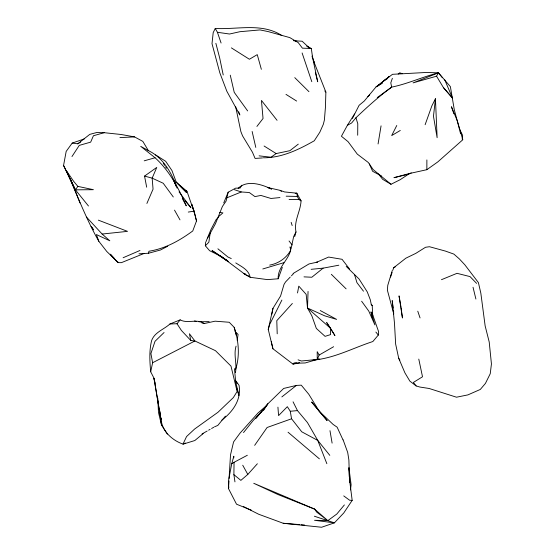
<?xml version="1.0" encoding="UTF-8"?>
<svg xmlns="http://www.w3.org/2000/svg" width="555" height="555" viewBox="0 0 555 555"><rect width="100%" height="100%" fill="white"/><g stroke="black" fill="none" stroke-linecap="round" stroke-linejoin="round"><path stroke-width="0.83" d="M411.276 172.896L408.32 174.256L393.946 177.69L408.979 173.625L426.85 169.691L426.878 159.937M357.691 135.233L357.781 123.751L355.949 117.75C367.32 106.935 378.989 96.369 391.691 87.121C407.738 83.847 422.591 76.833 438.464 72.837L442.397 77.728M234.959 481.865L233.898 474.664L234.05 462.301L247.343 455.26M233.787 457.84L233.822 456.217L231.747 463.758L228.709 479.562L228.507 488.608L236.527 504.197L251.561 510.274M235.459 372.613C237.165 363.754 233.412 354.798 236.062 346.133M312.465 58.421L312.167 56.048L314.609 63.783L313.672 61.216L325.875 92.102L325.438 107.268L324.397 120.033L323.308 124.362L319.798 132.256L314.269 140.783C298.548 149.697 281.843 157.856 263.334 157.8M297.522 292.964L298.791 286.144L306.159 294.351L307.512 308.032L330.454 328.227L334.936 335.574L326.652 322.531L330.454 328.227L330.62 334.582L325.07 336.358L316.343 328.435L311.834 315.788L307.512 308.032L308.053 291.437M228.938 480.998L228.507 488.608L228.896 486.922M229.076 478.465L230.512 454.836L233.579 441.926L240.051 433.115L257.999 413.024L266.782 405.372L256.278 417.866M312.951 360.126C334.193 358.391 352.945 347.985 372.835 341.54L378.323 335.047L378.586 331.592L372.065 313.048M203.151 433.601L194.819 440.531L183.088 444.153C171.932 440.295 161.137 430.416 161.047 417.915M224.241 258.63L212.045 250.548L226.94 260.489L220.897 256.299L209.617 250.7L205.343 245.775L205.641 242.396M220.897 256.299L243.992 273.615L250.125 277.278L267.454 279.616L278.187 278.776C277.528 267.572 287.996 260.517 290.64 250.416L290.064 246.864L290.993 249.153L293.65 236.576L295.981 231.934C293.692 220.959 300.512 211.538 301.06 200.91L296.807 193.168L284.555 191.947L280.178 190.372L267.94 187.59L271.617 189.082C261.592 184.364 247.266 179.542 238.13 188.311M435.446 98.734L433.469 116.252L437.125 137.702L435.446 98.734L431.88 105.838L425.13 124.715M350.448 489.933L351.114 484.779L348.908 467.733L349.31 476.738M241.793 185.245L240.107 188.069L235.639 188.152L228.174 192.203L226.1 201.07L222.402 206.474L215.451 223.727L210.123 233.447L208.86 242.188L205.343 245.775M139.007 253.808L148.58 253.233L148.913 251.242C165.224 248.689 179.653 240.599 192.765 230.956L196.505 220.952L194.056 211.177L191.794 204.337L194.493 212.926L186.973 191.308L175.657 181.818L186.48 192.46L176.095 181.742L171.96 170.565L165.667 161.283L155.566 154.907M378.066 143.967L381.063 125.853M237.2 340.326L238.081 334.408L235.098 331.55M299.644 362.63L293.137 364.219L293.297 363.296L305.174 362.963L317.238 359.467L319.139 355.047L333.624 346.715M462.19 139.249L462.648 135.385L459.262 128.594M88.46 205.981L75.424 189.845L63.561 165.466L66.177 151.397L72.199 143.093L84.339 138.896M271.784 314.387L272.97 308.344L280.58 295.995L284.035 284.382L285.541 281.954L290.258 277.049M235.521 369.776C240.024 355.915 238.761 341.013 234.182 327.339L229.236 322.261L215.097 321.185L204.316 323.53L201.93 322.961M159.868 411.054L160.915 419.524L154.089 378.399L150.696 371.781L152.618 362.741L150.905 353.542L155.018 341.311L164.065 332.514M293.137 364.219L272.928 348.776L268.245 329.386L272.97 308.344M294.712 236.603L295.981 231.934M268.245 329.386L269.688 324.439L281.891 300.061M392.26 270.569L387.772 285.325L387.383 290.203L393.807 313.984M390.574 277.049L392.101 272.422M392.864 270.112L393.627 267.801L405.837 258.2L415.813 253.364L425.539 247.273L429.473 246.725L445.394 251.075L453.879 254.1L459.36 258.921L464.847 264.818L478.396 282.585L480.831 293.137L485.146 325.917L489.212 341.998L491.439 363.969L490.231 373.744L485.417 383.429L480.311 389.443L467.907 394.889L456.515 397.207L429.126 388.479L419.823 387.036L416.146 385.94L409.854 381.105L404.893 372.8L398.698 358.246L395.646 344.1L394.48 323.17L392.212 300.567L393.183 308.074M392.378 78.283L390.789 82.861L391.691 87.121L377.254 97.59M278.187 278.776L282.315 267.385M205.94 241.758L210.983 229.451L216.207 219.461L218.587 217.248M223.727 202.936L228.174 192.203M146.888 203.456L153.055 189.137L152.16 178.148L156.767 167.416L144.55 176.088L146.673 187.188M352.418 118.465L359.113 105.29L364.253 101.059L376.096 86.844L392.482 74.314L426.191 72.469L438.464 72.837L450.382 86.635L454.288 109.737L459.498 129.266M281.76 35.485C261.703 22.595 237.491 29.72 215.243 28.465L213.203 32.599L212.003 43.685L219.829 72.837L226.842 91.263L239.85 115.003L238.699 111.77M396.769 125.485L391.684 135.58L400.294 130.46M207.653 237.977L210.123 233.447M354.548 113.983L347.388 125.319L341.422 136.252L348.075 141.678L357.274 154.103L368.312 162.511L373.161 169.559L391.004 184.281L400.162 179.709L409.777 173.368M436.549 76.188L438.464 72.837L413.093 82.868L436.549 76.188L443.438 87.614L452.512 98.089L444.708 79.753M71.97 156.559L79.261 145.389L90.666 142.135L93.427 135.746L104.173 132.694L121.15 134.497L134.553 136.898L142.836 141.4L148.358 150.613C163.33 157.682 171.821 173.181 177.1 188.152M263.59 410.249L267.829 403.839L283.688 388.438L296.398 385.42L301.268 385.163L308.788 394.272L319.298 411.317L327.138 420.593L311.646 402.035L319.298 411.317L333.111 424.422L337.142 427.197L342.983 439.872M349.379 478.375L352.175 500.388L343.76 512.98L334.387 522.852L321.616 527.25L283.216 523.268L258.665 514.235L243.402 506.528M254.655 445.346L267.108 427.496L291.562 418.782L301.747 431.797L317.765 440.427L329.816 455.364M75.424 189.845L77.853 186.383L93.393 189.692L75.424 189.845L63.561 165.466M290.64 250.416C286.227 258.179 278.471 263.528 269.702 265.11M256.909 126.443L263.042 118.499L261.44 100.427L277.063 120.317M243.513 432.56L253.122 420.579L263.445 409.791L267.829 403.839L255.723 418.512M150.696 371.781C149.739 361.43 149.087 350.6 151.661 340.465C154.595 332.237 163.954 329.434 169.955 323.974L177.017 323.731L180.181 319.867C187.784 324.044 196.914 318.376 204.316 323.53M225.392 416.16L217.81 425.421L214.528 426.816M355.949 117.75L351.641 122.974L347.388 125.319M344.377 504.925L336.823 514.02L327.845 520.618L314.539 520.299L334.387 522.852L314.366 516.219M233.898 474.664L240.87 480.373L247.807 474.421L257.367 463.758M292.353 303.46L276.792 320.679L277.209 333.805M291.437 275.821L293.207 273.983M221.868 420.1C232.836 411.727 241.529 399.76 239.059 385.357L235.695 380.64M367.792 96.66L369.637 94.933M385.593 79.92L389.277 76.451L381.569 82.792M218.351 216.825L222.916 212.884L219.655 212.426M281.843 396.922L296.398 385.42M379.641 84.381L377.719 85.969L385.565 79.261L387.099 78.893M338.834 265.214L323.135 268.148L311.813 277.243L303.994 276.862M72.199 143.093L77.79 143.794L89.764 134.379L96.605 132.555L104.173 132.694M298.292 144.14L289.925 150.669L276.175 153.575L271 157.218L259.095 155.851M426.85 169.691L437.853 161.866L462.821 139.735L457.223 120.636L451.444 106.747L453.893 113.831M398.212 74.03L399.628 73.059L402.042 73.475M231.747 463.758L234.05 462.301M77.79 143.794L80.586 142.073M393.627 267.801L395.66 266.622M293.109 273.504L308.996 263.951L317.356 262.113L316.288 262.404L328.636 257.055L342.04 259.296L349.65 269.154M376.096 86.844L382.409 83.208M202.006 433.968L207.161 431.027M208.638 430.187L210.109 429.341M211.58 428.502L213.793 427.239M167.721 246.24L160.395 250.027L148.58 253.233M152.618 362.741L194.902 340.978L215.479 350.691L230.97 366.078L237.124 391.483L233.336 397.609L217.976 412.268L194.576 429.064L186.556 436.556L183.011 444.076L185.377 443.043M123.12 257.742L139.964 250.478M441.461 279.692L457.008 273.324L470.029 276.598L476.606 283.376M226.676 197.892L241.286 191.968L249.285 192.516L254.96 196.609L260.885 195.429L270.965 198.468L279.977 197.573M169.955 323.974L180.181 319.867M144.21 253.42L121.392 262.668L118.326 262.626L116.897 261.578L110.327 254.183L114.33 258.408M262.799 268.967L283.848 262.681M144.21 160.825L155.067 157.766C169.566 170.864 178.585 188.096 186.279 205.856L182.331 198.53M295.218 193.452L296.807 193.168L297.341 196.449L298.881 199.509L301.06 200.91L300.089 199.488M294.094 363.15L296.509 362.727M188.277 212.065L194.056 211.177L196.505 220.952M86.504 217.109L102.134 234.043L127.511 231.359L98.36 220.148M311.14 269.328L323.135 268.148M277.93 407.148L278.575 415.598L287.337 406.69L290.272 411.255L297.466 410.61L307.435 422.535L317.765 440.427L326.853 463.682M262.515 157.932L255.078 158.418L252.47 152.264L242.577 135.906L240.877 131.611L235.66 106.713M119.942 137.598L134.553 136.898M198.87 321.789L209.179 321.609M289.093 199.425L298.881 199.509M286.172 196.186L297.341 196.449M352.175 500.388L349.643 500.256L343.732 495.892M293.609 40.737L302.149 41.23L309.586 48.181L306.866 46.134L311.32 48.493L312.597 57.588L317.717 81.758L315.434 72.858M283.216 523.268L299.416 524.579M301.122 524.718L304.535 524.995M190.802 340.499L194.902 340.978L189.408 333.742L190.802 340.499L181.429 330.475L177.017 323.731M215.243 28.465L217.421 32.287L229.527 34.021L239.933 31.704L259.997 29.928L268.037 31.552L289.807 37.608L298.236 42.617L302.413 48.167L311.32 48.493L310.162 48.285M248.709 275.932L247.044 275.648L243.992 273.615L245.629 274.073M399.628 73.059L402.174 73.711M144.55 176.088L152.16 178.148L163.219 183.254L173.299 196.983M293.9 40.459L296.377 41.132M318.119 358.78L319.756 359.217M234.453 189.699L241.286 191.968M298.084 359.841L301.407 361L317.238 359.467L317.21 351.662L319.139 355.047M194.59 320.915L196.512 321.595M307.512 308.032L324.633 315.809L336.601 319.382L320.263 310.55M231.255 258.547L227.932 257.021L217.893 248.793M184.753 190.178L186.973 191.308M381.542 176.081L372.613 171.28L369.339 163.968M391.004 184.281L382.686 179.348L378.496 174.027M148.358 150.613L140.72 146.34L155.067 157.766M235.757 262.917C241.467 266.594 248.862 269.834 250.125 277.278M264.09 146.007L276.175 153.575M285.985 94.371L296.634 101.059M231.386 47.883L249.403 59.26L257.249 54.633L261.356 69.313M218.094 254.856L228.07 261.412M225.573 259.56L228.251 261.419M280.178 190.372L281.42 191.433M288.045 432.213L319.396 458.86M102.134 234.043L109.807 240.787L96.39 234.55L98.839 241.3L106.775 251.491L118.326 262.626L117.181 261.419M346.209 266.379L359.085 279.04L367.264 291.895L370.324 299.818L371.163 303.967L372.232 305.652L372.717 316.135L372.141 314.553M331.335 274.309L346.119 288.857M294.767 77.638L308.955 91.679M322.434 414.876L325.473 417.894M324.786 90.978L325.875 92.102M371.122 304.431L372.232 305.652M443.438 87.614L452.512 98.089M184.988 200.709L190.913 207.716L179.029 191.85M77.853 186.383L73.6 181.277L66.35 170.621C76.93 194.299 85.914 218.691 98.839 241.3M375.881 332.07L378.323 335.047M416.146 385.94L413.378 382.444L422.508 376.776L418.782 359.092M289.051 240.988L292.131 244.942M363.483 291.208L356.934 282.627L354.638 274.982M247.648 110.924L234.238 92.359L230.269 75.182M361.631 301.233L368.777 311.098L374.902 324.925L370.976 311.882L372.377 317.724M93.615 229.909L91.152 226.336L93.011 229.139M235.632 381.216L236.978 383.283M157.8 398.233L158.473 412.427L161.526 425.068L167.381 434.135M163.323 163.26L164.668 165.376M165.57 166.784L166.465 168.2M398.698 358.246L399.871 360.139M174.506 210.123L179.993 219.856M242.729 465.229L247.807 474.421M293.061 401.82L297.466 410.61M173.153 179.314L176.386 186.751M70.596 179.203L79.996 202.963M173.639 179.487L176.053 185.807M343.129 439.858L347.707 452.485L348.88 459.977L349.567 482.468M217.421 32.287L221.084 43.019M417.769 311.195L420.052 317.925M302.107 52.954L311.799 81.689M291.16 222.347L292.166 225.552M236.645 388.139L238.893 395.361L235.688 381.812L234.46 368.624M215.867 43.311L219.641 57.796L223.221 74.974M234.182 327.339L236.305 335.491M473.026 287.24L475.906 299.048M459.901 130.945L460.504 133.471M155.116 383.255L153.943 378.233L160.915 419.524M252.136 131.48L255.8 147.429M271.312 341.672L272.928 348.776M401.015 307.192L399.038 295.884L402.444 318.001L401.126 308.025M329.975 430.673L332.112 443.112M290.272 411.255L291.562 418.782M160.471 418.789L161.526 425.068M393.509 310.578L393.724 312.243M314.588 509.101L277.916 494.512L253.739 483.294L314.588 509.101L327.845 520.618L316.697 512.105L314.588 509.101"/></g></svg>
